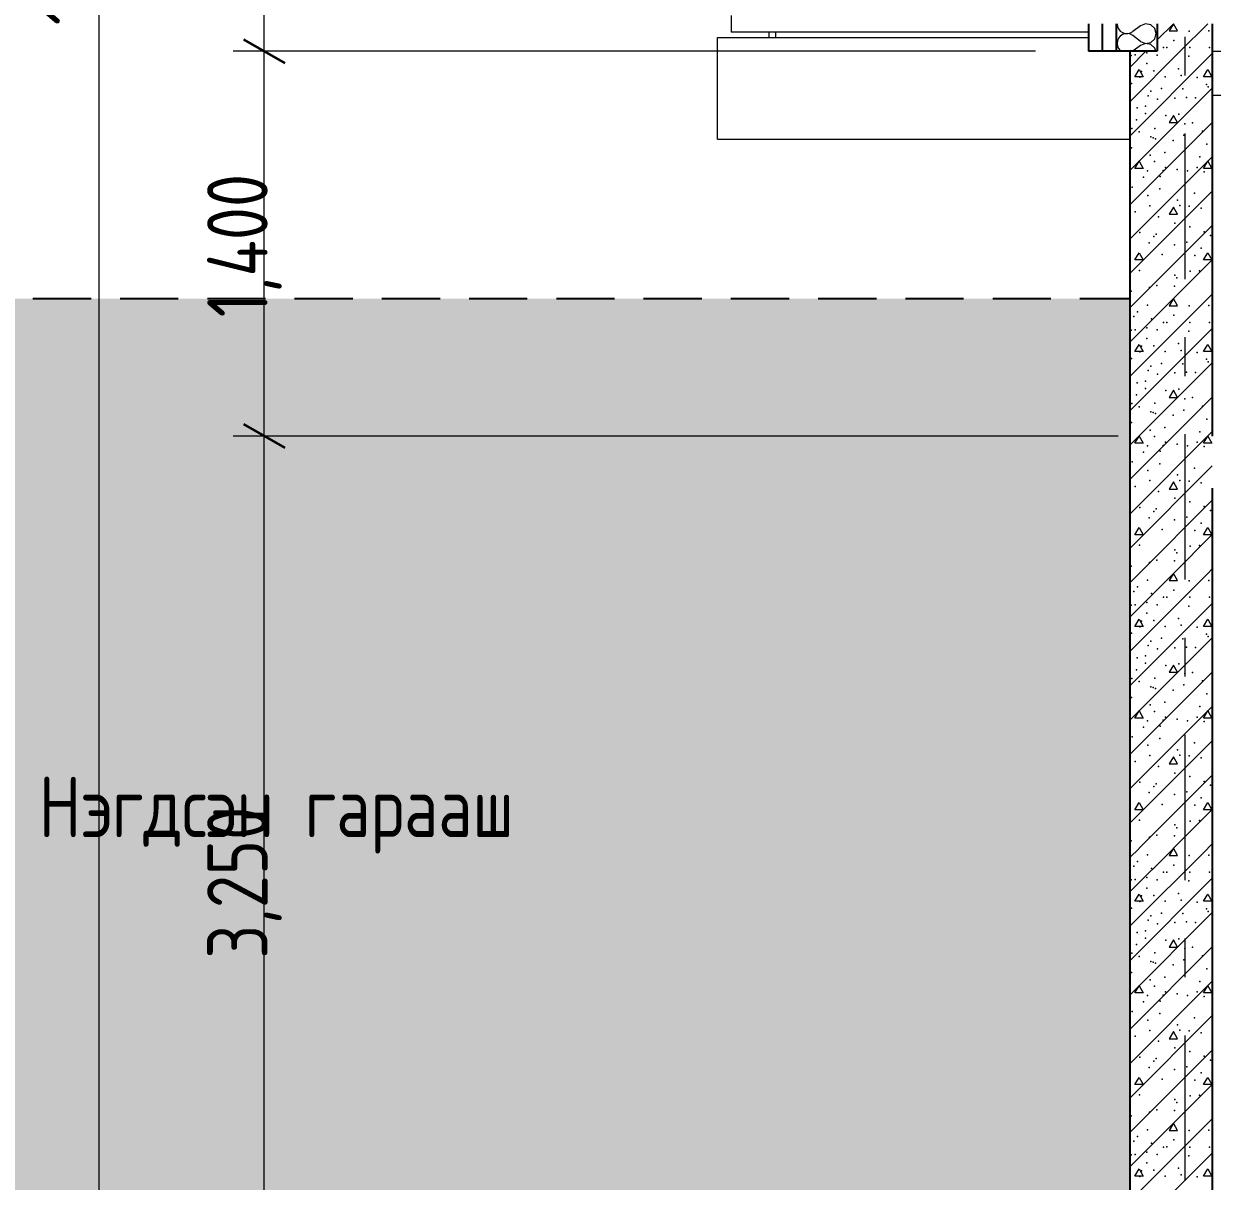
# Model space of a CAD drawing. Header units: millimetres. Extents: x 18162 to 7085488, y 72188 to 247925.
# Drawn here: x 3661105 to 3665429, y 90907 to 95118 of the extents above; entities that cross this region are included whole.
import ezdxf
from ezdxf.enums import TextEntityAlignment as Align

# ---------------------------------------------------------------- set-up
doc = ezdxf.new("R2010")
doc.units = ezdxf.units.MM
doc.header["$MEASUREMENT"] = 0
doc.linetypes.add('Double Dashed', pattern=[1093.611073, 529.166651, -211.666656, 141.111112, -211.666656])
doc.linetypes.add('Hidden Line', pattern=[317.5, 211.666667, -105.833333])
for name, color, linetype in [('Drawing & Figure', 7, 'Continuous'), ('Finish - Wall', 7, 'Continuous'), ('Interior - Stair & Railing', 7, 'Continuous'), ('Structural - Bearing', 7, 'Continuous'), ('Structural - Grid', 7, 'Continuous')]:
    doc.layers.add(name, color=color, linetype=linetype)
doc.styles.add('GENERATED_STYLE_3', font='', dxfattribs={"width": 0.8})
doc.styles.get('GENERATED_STYLE_3').set_extended_font_data('ISOCPEUR MON')
doc.dimstyles.new('GENERATED_STYLE__7', dxfattribs={"dimtxt": 220.000005, "dimasz": 114, "dimexe": 0.18, "dimexo": 342.629951, "dimgap": 0, "dimtad": 1, "dimdec": 0, "dimzin": 0, "dimdsep": 46, "dimtxsty": 'GENERATED_STYLE_3', "dimblk": 'ARROWHEAD_2', "dimblk1": 'ARROWHEAD_2', "dimblk2": 'ARROWHEAD_2', "dimcen": 0.09, "dimclrd": 13, "dimclre": 13, "dimclrt": 13, "dimadec": 0, "dimazin": 0, "dimtfac": 1, "dimtdec": 4, "dimtmove": 0, "dimatfit": 3, "dimfxl": 1, "dimtolj": 1, "dimtzin": 0, "dimarcsym": 0})

# ---------------------------------------------------------------- blocks, each defined once
blk = doc.blocks.new('*X770', base_point=(3761974.7, 95118))
at = {"layer": 'Structural - Bearing', "color": 7, "linetype": 'Continuous', "lineweight": 9}
for p, q in [((3665129.1, 94834.3), (3665312.8, 95018)), ((3665129.1, 94959.3), (3665187.8, 95018)), ((3665129.1, 94709.3), (3665429.1, 95009.3)), ((3665147.6, 94925.3), (3665162.8, 94951.3)), ((3665177.7, 94925.3), (3665147.6, 94925.3)), ((3665162.8, 94951.3), (3665177.7, 94925.3)), ((3665397.6, 94925.3), (3665412.8, 94951.3)), ((3665427.7, 94925.3), (3665397.6, 94925.3)), ((3665412.8, 94951.3), (3665427.7, 94925.3)), ((3665129.1, 94584.3), (3665429.1, 94884.3)), ((3665129.1, 94459.3), (3665429.1, 94759.3)), ((3665287.8, 94784.7), (3665272.9, 94758.6)), ((3665272.9, 94758.6), (3665302.9, 94758.7)), ((3665302.9, 94758.7), (3665287.8, 94784.7)), ((3665129.1, 94334.3), (3665429.1, 94634.3)), ((3665147.6, 94592), (3665162.8, 94618)), ((3665177.7, 94592), (3665147.6, 94592)), ((3665162.8, 94618), (3665177.7, 94592)), ((3665397.6, 94592), (3665412.8, 94618)), ((3665427.7, 94592), (3665397.6, 94592)), ((3665412.8, 94618), (3665427.7, 94592)), ((3665129.1, 94209.3), (3665429.1, 94509.3)), ((3665287.8, 94451.3), (3665272.9, 94425.3)), ((3665302.9, 94425.3), (3665287.8, 94451.3)), ((3665272.9, 94425.3), (3665302.9, 94425.3)), ((3665162.8, 94118), (3665429.1, 94384.3)), ((3665147.6, 94258.7), (3665162.8, 94284.7)), ((3665162.8, 94284.7), (3665177.7, 94258.6)), ((3665397.6, 94258.7), (3665412.8, 94284.7)), ((3665412.8, 94284.7), (3665427.7, 94258.6)), ((3665177.7, 94258.6), (3665147.6, 94258.7)), ((3665287.8, 94118), (3665429.1, 94259.3)), ((3665427.7, 94258.6), (3665397.6, 94258.7)), ((3665129.1, 93834.3), (3665412.8, 94118)), ((3665129.1, 93959.3), (3665287.8, 94118)), ((3665129.1, 94084.3), (3665162.8, 94118)), ((3665287.8, 94118), (3665272.9, 94092)), ((3665302.9, 94092), (3665287.8, 94118)), ((3665412.8, 94118), (3665429.1, 94134.3)), ((3665272.9, 94092), (3665302.9, 94092)), ((3665129.1, 93709.3), (3665429.1, 94009.3)), ((3665147.6, 93925.3), (3665162.8, 93951.3)), ((3665162.8, 93951.3), (3665177.7, 93925.3)), ((3665397.6, 93925.3), (3665412.8, 93951.3)), ((3665412.8, 93951.3), (3665427.7, 93925.3)), ((3665129.1, 93584.3), (3665429.1, 93884.3)), ((3665177.7, 93925.3), (3665147.6, 93925.3)), ((3665427.7, 93925.3), (3665397.6, 93925.3)), ((3665129.1, 93459.3), (3665429.1, 93759.3)), ((3665287.8, 93784.7), (3665272.9, 93758.6)), ((3665272.9, 93758.6), (3665302.9, 93758.7)), ((3665302.9, 93758.7), (3665287.8, 93784.7)), ((3665129.1, 93334.3), (3665429.1, 93634.3)), ((3665147.6, 93592), (3665162.8, 93618)), ((3665177.7, 93592), (3665147.6, 93592)), ((3665162.8, 93618), (3665177.7, 93592)), ((3665397.6, 93592), (3665412.8, 93618)), ((3665427.7, 93592), (3665397.6, 93592)), ((3665412.8, 93618), (3665427.7, 93592)), ((3665129.1, 93209.3), (3665429.1, 93509.3)), ((3665287.8, 93451.3), (3665272.9, 93425.3)), ((3665302.9, 93425.3), (3665287.8, 93451.3)), ((3665272.9, 93425.3), (3665302.9, 93425.3)), ((3665162.8, 93118), (3665429.1, 93384.3)), ((3665147.6, 93258.7), (3665162.8, 93284.7)), ((3665162.8, 93284.7), (3665177.7, 93258.6)), ((3665397.6, 93258.7), (3665412.8, 93284.7)), ((3665412.8, 93284.7), (3665427.7, 93258.6)), ((3665177.7, 93258.6), (3665147.6, 93258.7)), ((3665287.8, 93118), (3665429.1, 93259.3)), ((3665427.7, 93258.6), (3665397.6, 93258.7)), ((3665129.1, 92834.2), (3665412.8, 93118)), ((3665129.1, 92959.2), (3665287.8, 93118)), ((3665129.1, 93084.2), (3665162.8, 93118)), ((3665287.8, 93118), (3665272.9, 93091.9)), ((3665302.9, 93092), (3665287.8, 93118)), ((3665412.8, 93118), (3665429.1, 93134.3)), ((3665272.9, 93091.9), (3665302.9, 93092)), ((3665129.1, 92709.2), (3665429.1, 93009.2)), ((3665147.6, 92925.3), (3665162.8, 92951.3)), ((3665162.8, 92951.3), (3665177.7, 92925.3)), ((3665397.6, 92925.3), (3665412.8, 92951.3)), ((3665412.8, 92951.3), (3665427.7, 92925.3)), ((3665177.7, 92925.3), (3665147.6, 92925.3)), ((3665427.7, 92925.3), (3665397.6, 92925.3)), ((3665129.1, 92584.2), (3665429.1, 92884.2)), ((3665287.8, 92784.6), (3665272.9, 92758.6)), ((3665302.9, 92758.6), (3665287.8, 92784.6)), ((3665129.1, 92459.2), (3665429.1, 92759.2)), ((3665272.9, 92758.6), (3665302.9, 92758.6)), ((3665129.1, 92334.2), (3665429.1, 92634.2)), ((3665147.6, 92592), (3665162.8, 92618)), ((3665177.7, 92591.9), (3665147.6, 92592)), ((3665162.8, 92618), (3665177.7, 92591.9)), ((3665397.6, 92592), (3665412.8, 92618)), ((3665427.7, 92591.9), (3665397.6, 92592)), ((3665412.8, 92618), (3665427.7, 92591.9)), ((3665129.1, 92209.2), (3665429.1, 92509.2)), ((3665287.8, 92451.3), (3665272.9, 92425.3)), ((3665272.9, 92425.3), (3665302.9, 92425.3)), ((3665302.9, 92425.3), (3665287.8, 92451.3)), ((3665162.8, 92118), (3665429.1, 92384.2)), ((3665147.6, 92258.6), (3665162.8, 92284.6)), ((3665162.8, 92284.6), (3665177.7, 92258.6)), ((3665397.6, 92258.6), (3665412.8, 92284.6)), ((3665412.8, 92284.6), (3665427.7, 92258.6)), ((3665177.7, 92258.6), (3665147.6, 92258.6)), ((3665287.8, 92118), (3665429.1, 92259.2)), ((3665427.7, 92258.6), (3665397.6, 92258.6)), ((3665129.1, 91834.2), (3665412.8, 92117.9)), ((3665129.1, 91959.2), (3665287.8, 92117.9)), ((3665129.1, 92084.2), (3665162.8, 92117.9)), ((3665287.8, 92118), (3665272.9, 92091.9)), ((3665302.9, 92092), (3665287.8, 92118)), ((3665412.8, 92118), (3665429.1, 92134.2)), ((3665272.9, 92091.9), (3665302.9, 92092)), ((3665129.1, 91709.2), (3665429.1, 92009.2)), ((3665147.6, 91925.3), (3665162.8, 91951.3)), ((3665162.8, 91951.3), (3665177.7, 91925.3)), ((3665397.6, 91925.3), (3665412.8, 91951.3)), ((3665412.8, 91951.3), (3665427.7, 91925.3)), ((3665177.7, 91925.3), (3665147.6, 91925.3)), ((3665427.7, 91925.3), (3665397.6, 91925.3)), ((3665129.1, 91584.2), (3665429.1, 91884.2)), ((3665287.8, 91784.6), (3665272.9, 91758.6)), ((3665302.9, 91758.6), (3665287.8, 91784.6)), ((3665129.1, 91459.2), (3665429.1, 91759.2)), ((3665272.9, 91758.6), (3665302.9, 91758.6)), ((3665129.1, 91334.2), (3665429.1, 91634.2)), ((3665147.6, 91592), (3665162.8, 91618)), ((3665177.7, 91591.9), (3665147.6, 91592)), ((3665162.8, 91618), (3665177.7, 91591.9)), ((3665397.6, 91592), (3665412.8, 91618)), ((3665427.7, 91591.9), (3665397.6, 91592)), ((3665412.8, 91618), (3665427.7, 91591.9)), ((3665129.1, 91209.2), (3665429.1, 91509.2)), ((3665287.8, 91451.3), (3665272.9, 91425.3)), ((3665272.9, 91425.3), (3665302.9, 91425.3)), ((3665302.9, 91425.3), (3665287.8, 91451.3)), ((3665162.8, 91117.9), (3665429.1, 91384.2)), ((3665147.6, 91258.6), (3665162.8, 91284.6)), ((3665177.7, 91258.6), (3665147.6, 91258.6)), ((3665162.8, 91284.6), (3665177.7, 91258.6)), ((3665287.8, 91117.9), (3665429.1, 91259.2)), ((3665397.6, 91258.6), (3665412.8, 91284.6)), ((3665427.7, 91258.6), (3665397.6, 91258.6)), ((3665412.8, 91284.6), (3665427.7, 91258.6)), ((3665129.1, 90834.2), (3665412.8, 91117.9)), ((3665129.1, 90959.2), (3665287.8, 91117.9)), ((3665129.1, 91084.2), (3665162.8, 91117.9)), ((3665287.8, 91117.9), (3665272.9, 91091.9)), ((3665302.9, 91091.9), (3665287.8, 91117.9)), ((3665412.8, 91117.9), (3665429.1, 91134.2)), ((3665272.9, 91091.9), (3665302.9, 91091.9)), ((3665187.8, 90768), (3665429.1, 91009.2)), ((3665147.6, 90925.3), (3665162.8, 90951.3)), ((3665162.8, 90951.3), (3665177.7, 90925.2)), ((3665397.6, 90925.3), (3665412.8, 90951.3)), ((3665412.8, 90951.3), (3665427.7, 90925.2)), ((3665177.7, 90925.2), (3665147.6, 90925.3)), ((3665427.7, 90925.2), (3665397.6, 90925.3))]:
    blk.add_line(p, q, dxfattribs=at)
for p in [(3665190.7, 95012.1), (3665133.6, 95002.8), (3665149, 95004.4), (3665191.5, 94973.6), (3665229, 95003.9), (3665344.5, 94999.7), (3665165.9, 94924), (3665171.1, 94944.6), (3665216.2, 94946.5), (3665257.8, 94925.3), (3665306.1, 94954.3), (3665315.8, 94929.6), (3665374.1, 94922.3), (3665135.2, 94900.3), (3665244.8, 94882.3), (3665322.1, 94880.7), (3665408, 94897.6), (3665414.8, 94888.5), (3665195.4, 94856), (3665205.4, 94872.2), (3665229.4, 94843.6), (3665293, 94847.7), (3665335.1, 94850.2), (3665367.7, 94848.6), (3665367.7, 94848.6), (3665155.9, 94811.6), (3665185.9, 94818), (3665153.6, 94767.9), (3665186.5, 94791.4), (3665259.9, 94783.7), (3665307.6, 94788.8), (3665329.5, 94754.1), (3665357.8, 94757.9), (3665428.6, 94768.5), (3665137, 94736.4), (3665163.3, 94724.4), (3665206.2, 94706.1), (3665220, 94737.3), (3665325.2, 94712.5), (3665393.3, 94726.8), (3665135.5, 94666.7), (3665214.4, 94703.5), (3665223.2, 94699.9), (3665286.5, 94693.7), (3665409.1, 94679.6), (3665202.9, 94639.9), (3665256.8, 94649.5), (3665383.9, 94633.5), (3665193.8, 94582.5), (3665218.6, 94616.5), (3665251, 94584), (3665258.7, 94595.4), (3665300.9, 94588.2), (3665339.1, 94582.5), (3665374.6, 94595.4), (3665399.7, 94579.4), (3665178.4, 94559.4), (3665240.2, 94562.4), (3665137.6, 94524), (3665195, 94492.8), (3665238.5, 94517.5), (3665365.1, 94501.4), (3665201.6, 94455.8), (3665303.1, 94476.4), (3665311.4, 94456.6), (3665345.3, 94454.2), (3665388.3, 94447.2), (3665149, 94434.1), (3665233.1, 94416), (3665293.2, 94392), (3665348, 94379.1), (3665399.4, 94361.5), (3665166, 94358.4), (3665199.1, 94320.8), (3665217.1, 94343.5), (3665224.8, 94353.1), (3665336.2, 94323.3), (3665422.5, 94347.6), (3665246.4, 94278.1), (3665291.4, 94313.7), (3665365.4, 94275), (3665388.5, 94301.2), (3665164.5, 94220.9), (3665292.7, 94203.9), (3665300.5, 94193.1), (3665348.5, 94217.3), (3665382.4, 94219.3), (3665133.6, 94145.2), (3665201.4, 94158), (3665226.9, 94166), (3665291.2, 94163.7), (3665156.9, 94069.5), (3665193, 94094), (3665289, 94057.3), (3665345, 94091.4), (3665417.2, 94092.6), (3665144, 94052.8), (3665208, 94044.7), (3665252.3, 94031.2), (3665264.4, 94031.4), (3665347.1, 94031.2), (3665419.2, 94031.2), (3665133.6, 94002.8), (3665149, 94004.3), (3665190.7, 94012.1), (3665191.5, 93973.5), (3665229, 94003.9), (3665344.5, 93999.7), (3665171.1, 93944.6), (3665216.2, 93946.5), (3665306.1, 93954.3), (3665315.8, 93929.6), (3665135.2, 93900.3), (3665165.9, 93924), (3665257.8, 93925.3), (3665374.1, 93922.3), (3665408, 93897.6), (3665414.8, 93888.4), (3665195.4, 93856), (3665205.4, 93872.2), (3665229.4, 93843.6), (3665244.8, 93882.3), (3665293, 93847.7), (3665322.1, 93880.7), (3665335.1, 93850.2), (3665367.7, 93848.6), (3665367.7, 93848.6), (3665155.9, 93811.6), (3665185.9, 93818), (3665153.6, 93767.9), (3665186.5, 93791.4), (3665259.9, 93783.7), (3665307.6, 93788.8), (3665329.5, 93754), (3665357.8, 93757.9), (3665428.6, 93768.5), (3665137, 93736.4), (3665163.3, 93724.4), (3665220, 93737.3), (3665325.2, 93712.5), (3665393.3, 93726.8), (3665206.2, 93706.1), (3665214.4, 93703.5), (3665223.2, 93699.9), (3665286.5, 93693.7), (3665409.1, 93679.6), (3665135.5, 93666.7), (3665202.9, 93639.8), (3665256.8, 93649.5), (3665383.9, 93633.5), (3665193.8, 93582.5), (3665218.6, 93616.5), (3665251, 93584), (3665258.7, 93595.4), (3665300.9, 93588.2), (3665339.1, 93582.5), (3665374.6, 93595.4), (3665178.4, 93559.4), (3665240.2, 93562.4), (3665399.7, 93579.4), (3665137.6, 93524), (3665238.5, 93517.5), (3665365.1, 93501.4), (3665195, 93492.8), (3665201.6, 93455.7), (3665303.1, 93476.4), (3665311.4, 93456.6), (3665345.3, 93454.2), (3665149, 93434.1), (3665233.1, 93416), (3665388.3, 93447.2), (3665293.2, 93392), (3665348, 93379.1), (3665166, 93358.4), (3665217.1, 93343.4), (3665224.8, 93353.1), (3665336.2, 93323.3), (3665399.4, 93361.5), (3665422.5, 93347.6), (3665199.1, 93320.8), (3665291.4, 93313.7), (3665388.5, 93301.2), (3665246.4, 93278), (3665365.4, 93274.9), (3665164.5, 93220.9), (3665292.7, 93203.9), (3665300.5, 93193), (3665348.5, 93217.3), (3665382.4, 93219.3), (3665201.4, 93158), (3665226.9, 93166), (3665291.2, 93163.7), (3665133.6, 93145.1), (3665156.9, 93069.5), (3665193, 93094), (3665345, 93091.4), (3665417.2, 93092.6), (3665144, 93052.8), (3665208, 93044.7), (3665252.3, 93031.2), (3665264.4, 93031.3), (3665289, 93057.3), (3665347.1, 93031.2), (3665419.2, 93031.2), (3665133.6, 93002.8), (3665149, 93004.3), (3665190.7, 93012), (3665229, 93003.9), (3665344.5, 92999.6), (3665171.1, 92944.6), (3665191.5, 92973.5), (3665216.2, 92946.5), (3665306.1, 92954.3), (3665135.2, 92900.2), (3665165.9, 92924), (3665257.8, 92925.3), (3665315.8, 92929.6), (3665374.1, 92922.3), (3665408, 92897.6), (3665195.4, 92856), (3665205.4, 92872.2), (3665244.8, 92882.2), (3665293, 92847.7), (3665322.1, 92880.7), (3665335.1, 92850.2), (3665367.7, 92848.6), (3665367.7, 92848.6), (3665414.8, 92888.4), (3665155.9, 92811.5), (3665185.9, 92818), (3665229.4, 92843.6), (3665153.6, 92767.9), (3665186.5, 92791.4), (3665259.9, 92783.6), (3665307.6, 92788.8), (3665428.6, 92768.4), (3665137, 92736.4), (3665163.3, 92724.4), (3665220, 92737.3), (3665329.5, 92754), (3665357.8, 92757.9), (3665393.3, 92726.8), (3665206.2, 92706.1), (3665214.4, 92703.5), (3665223.2, 92699.9), (3665286.5, 92693.7), (3665325.2, 92712.5), (3665409.1, 92679.5), (3665135.5, 92666.7), (3665202.9, 92639.8), (3665256.8, 92649.5), (3665383.9, 92633.4), (3665218.6, 92616.4), (3665258.7, 92595.4), (3665300.9, 92588.1), (3665374.6, 92595.4), (3665178.4, 92559.4), (3665193.8, 92582.4), (3665240.2, 92562.4), (3665251, 92584), (3665339.1, 92582.4), (3665399.7, 92579.4), (3665137.6, 92523.9), (3665238.5, 92517.5), (3665365.1, 92501.4), (3665195, 92492.8), (3665303.1, 92476.4), (3665149, 92434.1), (3665201.6, 92455.7), (3665233.1, 92416), (3665311.4, 92456.6), (3665345.3, 92454.2), (3665388.3, 92447.2), (3665293.2, 92391.9), (3665348, 92379.1), (3665166, 92358.4), (3665217.1, 92343.4), (3665224.8, 92353.1), (3665399.4, 92361.5), (3665422.5, 92347.6), (3665199.1, 92320.8), (3665291.4, 92313.6), (3665336.2, 92323.3), (3665388.5, 92301.2), (3665246.4, 92278), (3665365.4, 92274.9), (3665164.5, 92220.8), (3665292.7, 92203.8), (3665348.5, 92217.3), (3665382.4, 92219.3), (3665201.4, 92158), (3665226.9, 92166), (3665291.2, 92163.7), (3665300.5, 92193), (3665133.6, 92145.1), (3665156.9, 92069.5), (3665193, 92093.9), (3665345, 92091.4), (3665417.2, 92092.5), (3665144, 92052.8), (3665208, 92044.7), (3665252.3, 92031.2), (3665264.4, 92031.3), (3665289, 92057.3), (3665347.1, 92031.2), (3665419.2, 92031.2), (3665133.6, 92002.8), (3665149, 92004.3), (3665190.7, 92012), (3665229, 92003.8), (3665344.5, 91999.6), (3665171.1, 91944.6), (3665191.5, 91973.5), (3665216.2, 91946.5), (3665306.1, 91954.2), (3665135.2, 91900.2), (3665165.9, 91924), (3665257.8, 91925.3), (3665315.8, 91929.6), (3665374.1, 91922.2), (3665408, 91897.6), (3665195.4, 91856), (3665205.4, 91872.1), (3665244.8, 91882.2), (3665322.1, 91880.7), (3665414.8, 91888.4), (3665155.9, 91811.5), (3665185.9, 91818), (3665229.4, 91843.6), (3665293, 91847.7), (3665335.1, 91850.2), (3665367.7, 91848.5), (3665367.7, 91848.5), (3665153.6, 91767.9), (3665186.5, 91791.4), (3665259.9, 91783.6), (3665307.6, 91788.8), (3665428.6, 91768.4), (3665137, 91736.4), (3665163.3, 91724.4), (3665220, 91737.3), (3665329.5, 91754), (3665357.8, 91757.9), (3665393.3, 91726.8), (3665206.2, 91706.1), (3665214.4, 91703.4), (3665223.2, 91699.9), (3665286.5, 91693.7), (3665325.2, 91712.5), (3665409.1, 91679.5), (3665135.5, 91666.6), (3665202.9, 91639.8), (3665256.8, 91649.5), (3665218.6, 91616.4), (3665258.7, 91595.4), (3665374.6, 91595.4), (3665383.9, 91633.4), (3665178.4, 91559.3), (3665193.8, 91582.4), (3665240.2, 91562.3), (3665251, 91584), (3665300.9, 91588.1), (3665339.1, 91582.4), (3665399.7, 91579.4), (3665137.6, 91523.9), (3665238.5, 91517.5), (3665195, 91492.7), (3665303.1, 91476.3), (3665365.1, 91501.4), (3665149, 91434.1), (3665201.6, 91455.7), (3665311.4, 91456.5), (3665345.3, 91454.2), (3665388.3, 91447.2), (3665233.1, 91415.9), (3665293.2, 91391.9), (3665348, 91379), (3665166, 91358.4), (3665217.1, 91343.4), (3665224.8, 91353.1), (3665399.4, 91361.5), (3665422.5, 91347.5), (3665199.1, 91320.8), (3665291.4, 91313.6), (3665336.2, 91323.2), (3665388.5, 91301.2), (3665246.4, 91278), (3665365.4, 91274.9), (3665164.5, 91220.8), (3665292.7, 91203.8), (3665348.5, 91217.3), (3665382.4, 91219.3), (3665226.9, 91166), (3665291.2, 91163.7), (3665300.5, 91193), (3665133.6, 91145.1), (3665201.4, 91158), (3665193, 91093.9), (3665345, 91091.3), (3665417.2, 91092.5), (3665144, 91052.8), (3665156.9, 91069.5), (3665208, 91044.7), (3665252.3, 91031.2), (3665264.4, 91031.3), (3665289, 91057.3), (3665347.1, 91031.2), (3665419.2, 91031.2), (3665133.6, 91002.7), (3665149, 91004.3), (3665190.7, 91012), (3665229, 91003.8), (3665344.5, 90999.6), (3665171.1, 90944.6), (3665191.5, 90973.5), (3665216.2, 90946.5), (3665306.1, 90954.2), (3665165.9, 90924), (3665257.8, 90925.3), (3665315.8, 90929.6), (3665374.1, 90922.2)]:
    blk.add_point(p, dxfattribs=at)
blk = doc.blocks.new('*X1022', base_point=(3761974.7, 95118))
at = {"layer": 'Structural - Bearing', "color": 7, "linetype": 'Continuous', "lineweight": 9}
for p, q in [((3665082.6, 95118), (3665084, 95108.2)), ((3665084, 95108.2), (3665088, 95099.2)), ((3665088, 95099.2), (3665094.2, 95091.6)), ((3665168.3, 95110.9), (3665139.8, 95089.4)), ((3665186.6, 95117.9), (3665168.3, 95110.9)), ((3665205.7, 95114.2), (3665186.6, 95117.9)), ((3665220.1, 95101.1), (3665205.7, 95114.2)), ((3665225.5, 95082.3), (3665220.1, 95101.1)), ((3665084, 95056.3), (3665082.6, 95046.6)), ((3665088, 95065.4), (3665084, 95056.3)), ((3665094.2, 95072.9), (3665088, 95065.4)), ((3665094.2, 95091.6), (3665102.4, 95086.1)), ((3665102.4, 95078.5), (3665094.2, 95072.9)), ((3665102.4, 95086.1), (3665111.7, 95082.9)), ((3665111.7, 95081.7), (3665102.4, 95078.5)), ((3665111.7, 95082.9), (3665121.5, 95082.4)), ((3665121.5, 95082.1), (3665111.7, 95081.7)), ((3665121.5, 95082.4), (3665131.1, 95084.7)), ((3665131.1, 95079.9), (3665121.5, 95082.1)), ((3665131.1, 95084.7), (3665139.8, 95089.4)), ((3665139.8, 95075.1), (3665131.1, 95079.9)), ((3665168.3, 95053.7), (3665139.8, 95075.1)), ((3665168.3, 95053.7), (3665186.6, 95046.7)), ((3665205.7, 95050.3), (3665220.1, 95063.5)), ((3665220.1, 95063.5), (3665225.5, 95082.3)), ((3665082.6, 95046.6), (3665084, 95036.8)), ((3665084, 95036.8), (3665088, 95027.8)), ((3665088, 95027.8), (3665094.2, 95020.2)), ((3665094.2, 95020.2), (3665097.5, 95018)), ((3665168.3, 95039.4), (3665139.8, 95018)), ((3665186.6, 95046.4), (3665168.3, 95039.4)), ((3665186.6, 95046.7), (3665205.7, 95050.3)), ((3665205.7, 95042.8), (3665186.6, 95046.4)), ((3665220.1, 95029.6), (3665205.7, 95042.8)), ((3665223.5, 95018), (3665220.1, 95029.6))]:
    blk.add_line(p, q, dxfattribs=at)
blk = doc.blocks.new('*X1024', base_point=(3761974.7, 95118))
at = {"layer": 'Structural - Bearing', "color": 7, "linetype": 'Continuous', "lineweight": 9}
for p, q in [((3665229.1, 95059.3), (3665287.8, 95118)), ((3665287.8, 95118), (3665272.9, 95092)), ((3665302.9, 95092), (3665287.8, 95118)), ((3665312.8, 95018), (3665412.8, 95118)), ((3665272.9, 95092), (3665302.9, 95092))]:
    blk.add_line(p, q, dxfattribs=at)
for p in [(3665289, 95057.3), (3665345, 95091.4), (3665417.2, 95092.6), (3665252.3, 95031.2), (3665264.4, 95031.4), (3665347.1, 95031.2), (3665419.2, 95031.2)]:
    blk.add_point(p, dxfattribs=at)
blk = doc.blocks.new('Standard grid marker[358]_3', base_point=(3665329.1, 147118))
at = {"layer": 'Structural - Grid', "color": 13, "linetype": 'Double Dashed', "lineweight": 13}
blk.add_line((3665329.1, 146118), (3665329.1, 88118), dxfattribs=at)
at = {"layer": 'Structural - Grid', "color": 13, "lineweight": 13, "style": 'GENERATED_STYLE_3'}
blk.add_attdef('AC_MarkerText_1', text='', height=250, rotation=360, dxfattribs=at).set_placement((3665329.1, 86943), align=Align.TOP_CENTER)
blk = doc.blocks.new('*D1190', base_point=(3761974.7, 95118))
at = {"color": 12, "linetype": 'Continuous', "lineweight": 35}
for p, q in [((3661904.5, 93661.3), (3662054.5, 93574.7)), ((3661904.5, 90411.3), (3662054.5, 90324.7))]:
    blk.add_line(p, q, dxfattribs=at)
at = {"color": 13, "linetype": 'Continuous', "lineweight": 13}
for p, q in [((3665086.4, 93618), (3661867, 93618)), ((3661979.5, 90368), (3661979.5, 93618)), ((3664786.4, 90368), (3661867, 90368)), ((3661979.5, 90294.7), (3661979.5, 90368))]:
    blk.add_line(p, q, dxfattribs=at)
at = {"color": 13, "lineweight": 13, "insert": (3662043.3, 91716.4), "char_height": 220, "attachment_point": 7, "rotation": 90, "style": 'GENERATED_STYLE_3'}
blk.add_mtext('\\A1;{\\pql;\\fISOCPEUR MON|b0|i0|c0|p0;\\W0.800000;3,250}', dxfattribs=at)
blk = doc.blocks.new('ARROWHEAD_2')
at = {"color": 0, "linetype": 'Continuous', "lineweight": 0}
for p, q in [((-0.378, -0.655), (0.378, 0.655)), ((0, 0), (-1, 0))]:
    blk.add_line(p, q, dxfattribs=at)
blk = doc.blocks.new('*D1191', base_point=(3761974.7, 95118))
at = {"color": 12, "linetype": 'Continuous', "lineweight": 35}
for p, q in [((3661904.5, 95061.3), (3662054.5, 94974.7)), ((3661904.5, 93661.3), (3662054.5, 93574.7))]:
    blk.add_line(p, q, dxfattribs=at)
at = {"color": 13, "linetype": 'Continuous', "lineweight": 13}
for p, q in [((3664786.4, 95018), (3661867, 95018)), ((3661979.5, 93618), (3661979.5, 95018)), ((3665086.4, 93618), (3661867, 93618))]:
    blk.add_line(p, q, dxfattribs=at)
at = {"color": 13, "lineweight": 13, "insert": (3662043.3, 94050.1), "char_height": 220, "attachment_point": 7, "rotation": 90, "style": 'GENERATED_STYLE_3'}
blk.add_mtext('\\A1;{\\pql;\\fISOCPEUR MON|b0|i0|c0|p0;\\W0.800000;1,400}', dxfattribs=at)
blk = doc.blocks.new('*D1192', base_point=(3761974.7, 95118))
at = {"color": 12, "linetype": 'Continuous', "lineweight": 35}
for p, q in [((3661904.5, 95961.3), (3662054.5, 95874.7)), ((3661904.5, 95061.3), (3662054.5, 94974.7))]:
    blk.add_line(p, q, dxfattribs=at)
at = {"color": 13, "linetype": 'Continuous', "lineweight": 13}
for p, q in [((3664636.4, 95918), (3661867, 95918)), ((3661979.5, 95018), (3661979.5, 95918)), ((3664786.4, 95018), (3661867, 95018))]:
    blk.add_line(p, q, dxfattribs=at)
at = {"color": 13, "lineweight": 13, "insert": (3661999.4, 95283.6), "char_height": 220, "attachment_point": 7, "rotation": 90, "style": 'GENERATED_STYLE_3'}
blk.add_mtext('\\A1;{\\pql;\\fISOCPEUR MON|b0|i0|c0|p0;\\W0.800000;900}', dxfattribs=at)
blk = doc.blocks.new('*D1239', base_point=(3761974.7, 95118))
at = {"color": 12, "linetype": 'Continuous', "lineweight": 35}
for p, q in [((3661304.2, 100911.3), (3661454.2, 100824.7)), ((3661304.2, 90411.3), (3661454.2, 90324.7))]:
    blk.add_line(p, q, dxfattribs=at)
at = {"color": 13, "linetype": 'Continuous', "lineweight": 13}
for p, q in [((3661379.2, 90368), (3661379.2, 100868)), ((3664786.4, 90368), (3661266.7, 90368)), ((3661379.2, 90294.7), (3661379.2, 90368))]:
    blk.add_line(p, q, dxfattribs=at)
at = {"color": 13, "lineweight": 13, "char_height": 220, "attachment_point": 7, "rotation": 90, "style": 'GENERATED_STYLE_3'}
for s, insert in [('\\A1;{\\pql;\\fISOCPEUR MON|b0|i0|c0|p0;\\W0.800000;200}', (3661399, 100455.8)), ('\\A1;{\\pql;\\fISOCPEUR MON|b0|i0|c0|p0;\\W0.800000;10,500}', (3661443, 95113))]:
    blk.add_mtext(s, dxfattribs=dict(at, insert=insert))
blk = doc.blocks.new('*D1240', base_point=(3761974.7, 95118))
at = {"color": 12, "linetype": 'Continuous', "lineweight": 35}
for p, q in [((3661304.2, 101111.3), (3661454.2, 101024.7)), ((3661304.2, 100911.3), (3661454.2, 100824.7))]:
    blk.add_line(p, q, dxfattribs=at)
at = {"color": 13, "linetype": 'Continuous', "lineweight": 13}
for p, q in [((3664436.4, 101068), (3661266.7, 101068)), ((3661379.2, 100868), (3661379.2, 101068)), ((3664436.4, 100868), (3661266.7, 100868)), ((3661379.2, 90368), (3661379.2, 100868))]:
    blk.add_line(p, q, dxfattribs=at)
blk = doc.blocks.new('*D1248', base_point=(3761974.7, 95118))
at = {"color": 12, "linetype": 'Continuous', "lineweight": 35}
for p, q in [((3660854.6, 145524.7), (3660704.6, 145611.3)), ((3660704.6, 90411.3), (3660854.6, 90324.7))]:
    blk.add_line(p, q, dxfattribs=at)
at = {"color": 13, "linetype": 'Continuous', "lineweight": 13}
for p, q in [((3660779.6, 145568), (3660779.6, 145641.4)), ((3664636.4, 145568), (3660667.1, 145568)), ((3660779.6, 90368), (3660779.6, 145568)), ((3664786.4, 90368), (3660667.1, 90368)), ((3660779.6, 90294.7), (3660779.6, 90368))]:
    blk.add_line(p, q, dxfattribs=at)
at = {"color": 13, "lineweight": 13, "insert": (3660843.4, 117629.9), "char_height": 220, "attachment_point": 7, "rotation": 90, "style": 'GENERATED_STYLE_3'}
blk.add_mtext('\\A1;{\\pql;\\fISOCPEUR MON|b0|i0|c0|p0;\\W0.800000;55,200}', dxfattribs=at)

msp = doc.modelspace()

# ---------------------------------------------------------------- hatches: boundary and pattern name
at = {"linetype": 'Continuous', "lineweight": 0}
msp.add_hatch(color=49, dxfattribs=at).paths.add_polyline_path([(3665129.1, 90368), (3645005.9, 90368), (3645005.9, 94118), (3665129.1, 94118)])
at = {"layer": 'Structural - Bearing', "linetype": 'Continuous', "lineweight": 9}
h = msp.add_hatch(dxfattribs=at)
h.set_pattern_fill('Steel_0003', style=0, pattern_type=2)
h.set_pattern_definition([(45, (3761974.73, 95118), (-159.099, 159.099), []), (45, (3761921.7, 95171.04), (-159.099, 159.099), [])])
h.paths.add_polyline_path([(3664979.1, 95118), (3664979.1, 95018), (3665029.1, 95018), (3665029.1, 95118)])

# ---------------------------------------------------------------- linework, layer by layer
at = {"color": 7, "linetype": 'Hidden Line', "lineweight": 25, "flags": 128}
msp.add_lwpolyline([(3665129.1, 90368), (3645005.9, 90368), (3645005.9, 94118), (3665129.1, 94118)], close=True, dxfattribs=at)
at = {"layer": 'Finish - Wall', "color": 7, "linetype": 'Continuous', "lineweight": 9}
for p in [(3663679.1, 95148), (3664979.1, 95088)]:
    msp.add_line(p, (3663679.1, 95088), dxfattribs=at)
at = {"layer": 'Interior - Stair & Railing', "color": 7, "linetype": 'Continuous', "lineweight": 9}
for p, q in [((3663817.1, 95068), (3663817.1, 95088)), ((3663841.1, 95068), (3663841.1, 95088))]:
    msp.add_line(p, q, dxfattribs=at)
at = {"layer": 'Structural - Bearing', "color": 7, "linetype": 'Continuous', "lineweight": 25}
for p, q in [((3664979.1, 95118), (3664979.1, 95018)), ((3665029.1, 95118), (3665029.1, 95018)), ((3665079.1, 95118), (3665079.1, 95018)), ((3665229.1, 95118), (3665229.1, 95018)), ((3665429.1, 95118), (3665429.1, 95018)), ((3665129.1, 95018), (3665129.1, 90768)), ((3665229.1, 95018), (3665129.1, 95018)), ((3665429.1, 95018), (3665429.1, 93618)), ((3665429.1, 93428), (3665429.1, 90768))]:
    msp.add_line(p, q, dxfattribs=at)
at = {"layer": 'Structural - Bearing', "color": 7, "linetype": 'Continuous', "lineweight": 9}
for p, q in [((3663629.1, 95068), (3664979.1, 95068)), ((3663629.1, 94698), (3663629.1, 95068)), ((3665429.1, 95018), (3667529.1, 95018)), ((3665429.1, 94858), (3667209.1, 94858)), ((3663629.1, 94698), (3665129.1, 94698))]:
    msp.add_line(p, q, dxfattribs=at)
at = {"layer": 'Structural - Bearing', "color": 7, "linetype": 'Continuous', "lineweight": 25, "flags": 128}
msp.add_lwpolyline([(3665129.1, 95018), (3665079.1, 95018), (3665029.1, 95018), (3664979.1, 95018)], dxfattribs=at)

# ---------------------------------------------------------------- block references
at = {"layer": 'Structural - Bearing', "lineweight": 0}
for name in ['*X1022', '*X1024', '*X770']:
    msp.add_blockref(name, (3761974.7, 95118), dxfattribs=at)
at = {"layer": 'Structural - Grid', "color": 13, "linetype": 'Continuous', "lineweight": 13}
msp.add_blockref('Standard grid marker[358]_3', (3665329.1, 147118), dxfattribs=at)

# ---------------------------------------------------------------- texts
at = {"layer": 'Drawing & Figure', "color": 7, "linetype": 'Continuous', "lineweight": 35, "insert": (3662023.9, 92099), "char_height": 220, "attachment_point": 8, "style": 'GENERATED_STYLE_3'}
msp.add_mtext('\\A1;{\\pqc;\\fISOCPEUR MON|b0|i0|c0|p0;\\W0.800000;Нэгдсэн гарааш}', dxfattribs=at)

# ---------------------------------------------------------------- dimensions: what is measured, and where the dimension line sits
at = {"color": 13, "linetype": 'Continuous', "lineweight": 13}
for base, p1, p2, picture, middle in [((3660779.6, 145568), (3665129.1, 90368), (3664979.1, 145568), '*D1248', (3660625.6, 118082.1)), ((3661379.2, 101068), (3664779.1, 100868), (3664779.1, 101068), '*D1240', (3661225.2, 100706.9)), ((3661379.2, 100868), (3665129.1, 90368), (3664779.1, 100868), '*D1239', (3661225.2, 95565.3)), ((3661979.5, 95918), (3665129.1, 95018), (3664979.1, 95918), '*D1192', (3661825.5, 95534.7)), ((3661979.5, 95018), (3665429.1, 93618), (3665129.1, 95018), '*D1191', (3661825.5, 94418.7)), ((3661979.5, 93618), (3665129.1, 90368), (3665429.1, 93618), '*D1190', (3661825.5, 92084.9))]:
    dim = msp.add_linear_dim(base=base, p1=p1, p2=p2, angle=90, dimstyle='GENERATED_STYLE__7', dxfattribs=at)
    dim.commit()
    dim.dimension.update_dxf_attribs({"geometry": picture, "text_midpoint": middle, "dimtype": 160, "text_rotation": 90})

doc.saveas('drawing.dxf')
